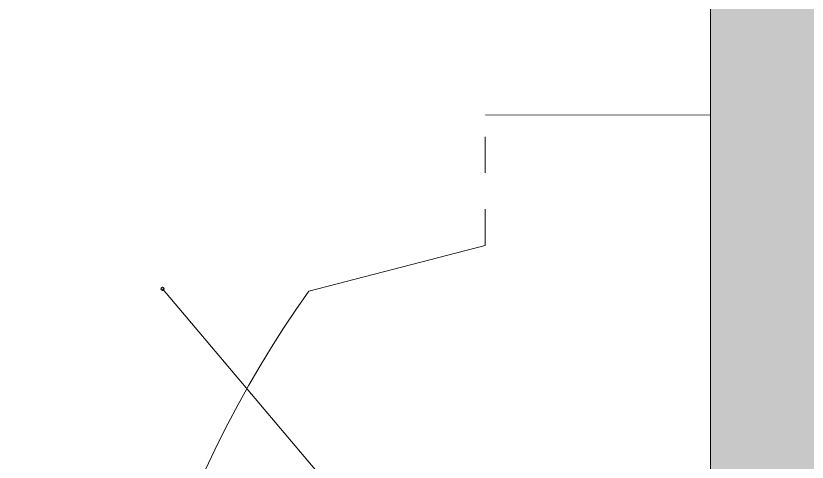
# Model space of a CAD drawing. Header units: inches. Extents: x 22513 to 23848, y -2930 to -2337.
# Drawn here: x 22772.3 to 22790.74, y -2444.06 to -2433.66 of the extents above; entities that cross this region are included whole.
import ezdxf

# ---------------------------------------------------------------- set-up
doc = ezdxf.new("R2010")
doc.units = ezdxf.units.IN
doc.header["$LTSCALE"] = 10
doc.header["$MEASUREMENT"] = 0
doc.linetypes.add('HIDDEN', pattern=[0.25, 0.125, -0.125])
for name, color, linetype, lineweight in [('FURNITURE', 144, 'Continuous', 9), ('FURNTIURE', 7, 'Continuous', 5), ('line', 7, 'Continuous', 13)]:
    doc.layers.add(name, color=color, linetype=linetype, lineweight=lineweight)

# ---------------------------------------------------------------- blocks, each defined once
blk = doc.blocks.new("50'X96'-G64")
at = {"layer": 'FURNTIURE', "color": 7, "linetype": 'Continuous'}
blk.add_line((1373.987, 870.294), (1373.987, 870.294), dxfattribs=at)
blk = doc.blocks.new("50'X96'-G65")
at = {"layer": 'FURNTIURE', "color": 7, "linetype": 'Continuous'}
blk.add_line((1373.987, 870.294), (1373.987, 870.294), dxfattribs=at)
blk = doc.blocks.new("50'X96'-G58")
at = {"layer": 'FURNTIURE', "color": 7, "linetype": 'Continuous'}
blk.add_line((1357.85, 884.015), (1374.039, 870.286), dxfattribs=at)
blk.add_lwpolyline([(1373.967, 870.286, 1), (1374.111, 870.286, 1)], format="xyb", close=True, dxfattribs=at)
blk.add_lwpolyline([(1373.967, 870.286, 1), (1374.111, 870.286, 1)], format="xyb", close=True, dxfattribs=at)
blk.add_lwpolyline([(1373.967, 870.286, 1), (1374.111, 870.286, 1)], format="xyb", close=True, dxfattribs=at)
blk.add_circle((1374.039, 870.286), 0.0718, dxfattribs=at)
at = {"layer": 'FURNTIURE'}
for name in ["50'X96'-G64", "50'X96'-G65"]:
    blk.add_blockref(name, (0, 0), dxfattribs=at)
blk = doc.blocks.new("50'X96'-G57")
blk.add_blockref("50'X96'-G58", (0, 0))
blk = doc.blocks.new('A$C2B627B83')
at = {"layer": 'FURNTIURE', "color": 7, "linetype": 'Continuous'}
for p, q in [((7.78, 57.192), (0, 57.182)), ((7.786, 52.692), (13.879, 51.109))]:
    blk.add_line(p, q, dxfattribs=at)
at = {"layer": 'FURNTIURE', "color": 7, "linetype": 'HIDDEN'}
blk.add_line((7.786, 52.692), (7.78, 57.192), dxfattribs=at)
at = {"layer": 'FURNTIURE', "color": 7, "linetype": 'Continuous'}
blk.add_arc((-17.913, 28.568), 38.971, 324.808, 35.3368, dxfattribs=at)
at = {"xscale": 0.7499999999999897, "yscale": 0.7500000000001137, "zscale": 0.7500000000000232, "rotation": 90.07240869653548}
blk.add_blockref("50'X96'-G57", (672.942, -978.51), dxfattribs=at)

msp = doc.modelspace()

# ---------------------------------------------------------------- hatches: boundary and pattern name
at = {"layer": 'line'}
h = msp.add_hatch(color=38, dxfattribs=at)
h.paths.add_polyline_path([(22555.991, -2852.517), (22546.991, -2852.517), (22546.991, -2881.017), (22551.491, -2881.017), (22551.491, -2872.017), (22555.991, -2872.017)])
h.paths.add_polyline_path([(22564.991, -2872.017), (22551.491, -2872.017), (22551.491, -2885.517), (22564.991, -2885.517)])
h.paths.add_polyline_path([(22726.991, -2872.017), (22711.991, -2872.017), (22711.991, -2885.517), (22726.991, -2885.517)])
h.paths.add_polyline_path([(22555.991, -2683.079), (22555.991, -2674.079), (22555.991, -2567.579), (22741.991, -2567.579), (22741.991, -2558.579), (22620.491, -2558.579), (22620.491, -2554.079), (22615.991, -2554.079), (22615.991, -2558.579), (22555.991, -2558.579), (22555.991, -2474.579), (22581.491, -2474.579), (22581.491, -2470.079), (22555.991, -2470.079), (22555.991, -2345.579), (22615.991, -2345.579), (22620.491, -2345.579), (22620.491, -2336.579), (22546.991, -2336.579), (22546.991, -2852.517), (22555.991, -2852.517)])
h.paths.add_polyline_path([(22656.491, -2381.579), (22620.491, -2381.579), (22615.991, -2381.579), (22615.991, -2386.079), (22615.991, -2470.079), (22611.491, -2470.079), (22611.491, -2474.579), (22615.991, -2474.579), (22615.991, -2518.079), (22620.491, -2518.079), (22620.491, -2390.579), (22656.491, -2390.579)], flags=17)
h.paths.add_polyline_path([(22797.491, -2381.579), (22788.491, -2381.579), (22752.491, -2381.579), (22752.491, -2390.579), (22788.491, -2390.579), (22788.491, -2558.579), (22783.991, -2558.579), (22783.991, -2567.579), (22825.991, -2567.579), (22825.991, -2558.579), (22797.491, -2558.579)])
h.paths.add_polyline_path([(22911.491, -2336.579), (22756.991, -2336.579), (22756.991, -2345.579), (22902.491, -2345.579), (22902.491, -2381.579), (22902.491, -2450.699), (22911.491, -2450.699)])
h.paths.add_polyline_path([(22911.491, -2498.699), (22902.491, -2498.699), (22902.491, -2558.579), (22873.991, -2558.579), (22873.991, -2567.579), (22902.491, -2567.579), (22902.491, -2572.829), (22911.491, -2572.829)])
h.paths.add_polyline_path([(22911.491, -2668.829), (22902.491, -2668.829), (22902.491, -2810.517), (22859.741, -2810.517), (22859.741, -2819.517), (22911.491, -2819.517)])
h.paths.add_polyline_path([(22763.741, -2810.517), (22720.991, -2810.517), (22720.991, -2806.017), (22711.991, -2806.017), (22711.991, -2819.517), (22763.741, -2819.517)])
h.paths.add_polyline_path([(22720.991, -2674.079), (22579.991, -2674.079), (22579.991, -2683.079), (22711.991, -2683.079), (22711.991, -2758.017), (22720.991, -2758.017)], flags=17)

# ---------------------------------------------------------------- linework, layer by layer
msp.add_line((22788.491, -2390.579), (22788.491, -2558.579), dxfattribs=at)

# ---------------------------------------------------------------- block references
at = {"layer": 'FURNITURE', "ltscale": 15, "xscale": -0.6750000000029104, "yscale": 0.6749999999992724, "zscale": 0.675}
msp.add_blockref('A$C2B627B83', (22788.491, -2474.579), dxfattribs=at)

doc.saveas('drawing.dxf')
